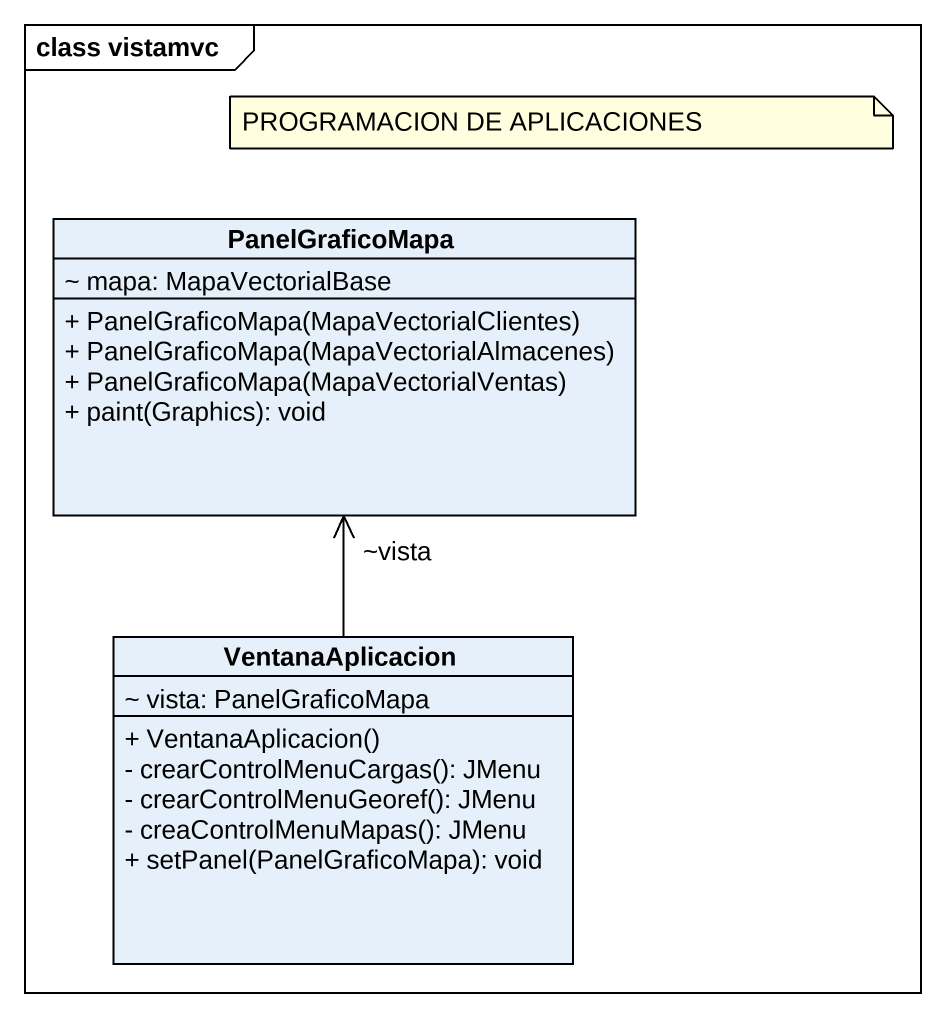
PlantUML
@startuml
mainframe class vistamvc
hide circle
hide empty members
skinparam classAttributeIconSize 0
class PanelGraficoMapa {
  ~ mapa: MapaVectorialBase
  + PanelGraficoMapa(MapaVectorialClientes)
  + PanelGraficoMapa(MapaVectorialAlmacenes)
  + PanelGraficoMapa(MapaVectorialVentas)
  + paint(Graphics): void
}
class VentanaAplicacion {
  ~ vista: PanelGraficoMapa
  + VentanaAplicacion()
  - crearControlMenuCargas(): JMenu
  - crearControlMenuGeoref(): JMenu
  - creaControlMenuMapas(): JMenu
  + setPanel(PanelGraficoMapa): void
}
VentanaAplicacion -up-> "~vista" PanelGraficoMapa
note as N1
  PROGRAMACION DE APLICACIONES
end note
@enduml
